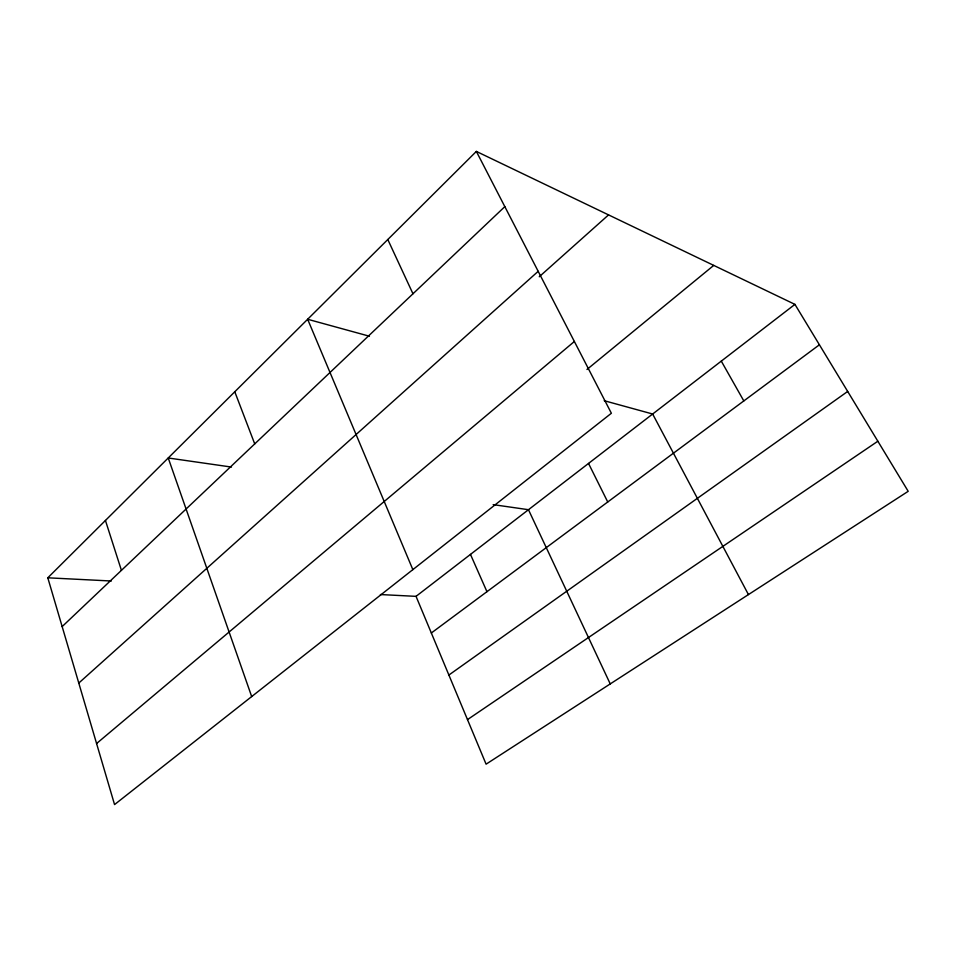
<?xml version="1.0" encoding="UTF-8"?>
<svg xmlns="http://www.w3.org/2000/svg" width="956" height="956" viewBox="0 0 956 956"><rect width="100%" height="100%" fill="white"/><g stroke="black" fill="none" stroke-linecap="round" stroke-linejoin="round"><path stroke-width="1.43" d="M476.351 151.418L611.374 413.255L114.553 804.582L47.8 577.806L476.351 151.418L794.926 304.378L908.2 491.312L486.09 764.167L416.039 596.353L380.404 594.548M62.152 626.586L504.828 206.639M78.774 683.062L538.18 271.325M539.244 276.762L608.554 214.897M96.58 743.529L574.365 341.483M586.96 369.482L713.738 265.398M416.039 596.353L794.926 304.378M431.335 632.992L819.412 344.781M448.878 675.044L847.685 391.446M467.496 719.617L877.847 441.23M47.8 577.806L111.326 581.009M231.471 467.066L168.232 457.984L251.679 696.566M493.177 504.637L528.465 509.703L610.239 683.91M369.422 336.225L307.653 319.268L412.849 569.633M604.216 400.707L652.649 414.008L748.44 594.584M721.29 361.117L743.816 400.923M588.526 463.433L607.741 501.984M387.801 239.526L412.968 293.779M470.471 554.396L486.951 591.68M234.782 391.769L254.726 443.907M105.435 520.458L121.424 570.362"/></g></svg>
